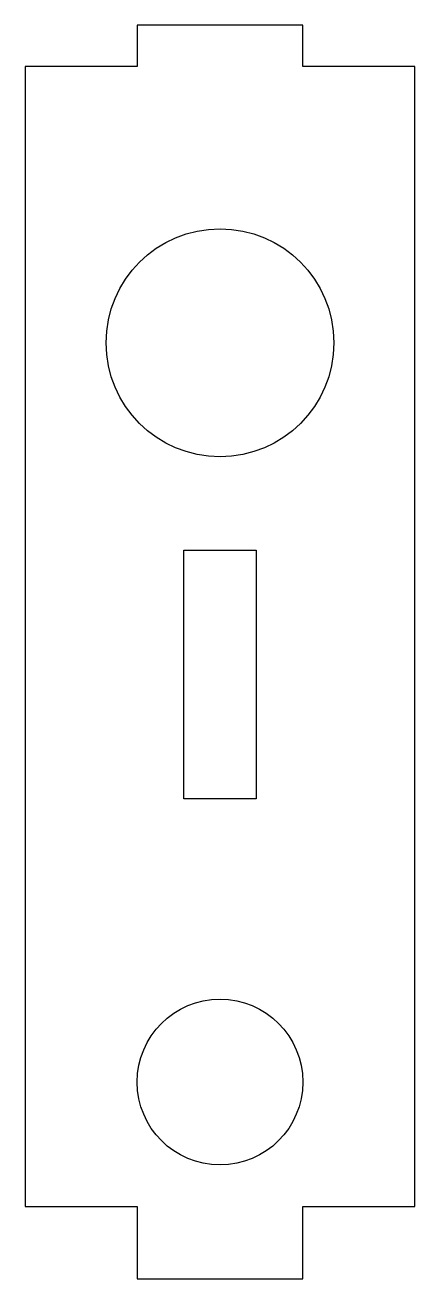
# Model space of a CAD drawing. Header units: millimetres. Extents: x -9.4 to 9.4, y -45.2 to 15.3.
import ezdxf

# ---------------------------------------------------------------- set-up
doc = ezdxf.new("R2010")
doc.units = ezdxf.units.MM
doc.layers.get('0').update_dxf_attribs({"linetype": 'CONTINUOUS'})

msp = doc.modelspace()

# ---------------------------------------------------------------- linework, layer by layer
for points in [[(4, -41.67), (9.413, -41.67), (9.413, 13.33), (4, 13.33), (4, 15.33), (-4, 15.33), (-4, 13.33), (-9.413, 13.33), (-9.413, -41.67), (-4, -41.67), (-4, -45.17), (4, -45.17)], [(-1.75, -22), (-1.75, -10), (1.75, -10), (1.75, -22)]]:
    msp.add_lwpolyline(points, close=True)
for centre, radius in [((0, 0), 5.5), ((0, -35.67), 4)]:
    msp.add_circle(centre, radius)

doc.saveas('drawing.dxf')
